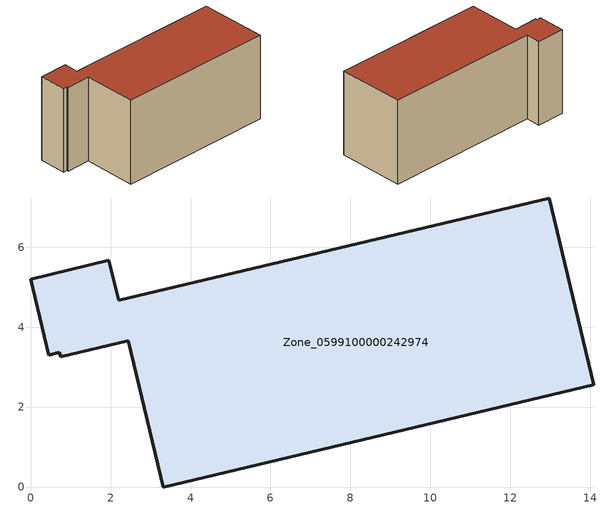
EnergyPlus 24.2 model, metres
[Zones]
Zone_0599100000242974
 floor ground (C_G): 0,5.2 1.96,5.67 2.2,4.67 12.97,7.23 14.09,2.56 3.32,0 2.44,3.66 0.76,3.26 0.72,3.38 0.45,3.3 z0
 wall outside (C_F): 1.96,5.67 0,5.2 0.45,3.3 0.72,3.38 0.76,3.26 2.44,3.66 3.32,0 14.09,2.56 12.97,7.23 2.2,4.67 1.96,5.67 z0:6.05
 roof outside (C_R): 0,5.2 0.45,3.3 0.72,3.38 0.76,3.26 2.44,3.66 3.32,0 14.09,2.56 12.97,7.23 2.2,4.67 1.96,5.67 z6.05
[BUILDING]
Pand.0599100000242974: North Axis=0; Terrain=City; Loads Convergence Tolerance Value=0.04; Temperature Convergence Tolerance Value=0.4; Solar Distribution=FullExterior; Maximum Number of Warmup Days=25; Minimum Number of Warmup Days=1
[Site:Location]
Rotterdam.The.Hague.AP_ZH_NLD Design_Conditions: Latitude=51.96; Longitude=4.45; Time Zone=1; Elevation=-4.5
[SITE:GROUNDTEMPERATURE:BUILDINGSURFACE]
18, 18, 18, 18, 18, 18, 18, 18, 18, 18, 18, 18
[MATERIAL] Thermal Absorptance=0.9; Solar Absorptance=0.7; Visible Absorptance=0.7
Name | Roughness | Thickness | Conductivity | Density | Specific Heat
G.TI.1975-1991 | MediumSmooth | 0.15 | 0.288461 | 540 | 1210
F.TI.1975-1991 | Rough | 0.3 | 0.230769 | 1920 | 840
R.TI.1975-1991 | MediumRough | 0.2 | 0.153846 | 1500 | 1000
[CONSTRUCTION]
C_G: G.TI.1975-1991
C_F: F.TI.1975-1991
C_R: R.TI.1975-1991
[ZONE]
Zone_0599100000242974: Type=1; Multiplier=1; Ceiling Height=Autocalculate; Volume=Autocalculate; Floor Area=autocalculate; Part of Total Floor Area=Yes
[ZONEINFILTRATION:DESIGNFLOWRATE]
Infil_Zone_0599100000242974: Zone or ZoneList or Space or SpaceList=Zone_0599100000242974; Schedule=AlwaysOn; Design Flow Rate Calculation Method=Flow/Area; Flow Rate per Floor Area=0.003; Constant Term Coefficient=1; Temperature Term Coefficient=0; Velocity Term Coefficient=0; Velocity Squared Term Coefficient=0
[HVACTEMPLATE:ZONE:IDEALLOADSAIRSYSTEM]
Zone_0599100000242974: Maximum Heating Supply Air Temperature=50; Minimum Cooling Supply Air Temperature=13; Maximum Heating Supply Air Humidity Ratio=0.0156; Minimum Cooling Supply Air Humidity Ratio=0.0077; Heating Limit=NoLimit; Cooling Limit=NoLimit; Dehumidification Control Type=ConstantSensibleHeatRatio; Cooling Sensible Heat Ratio=0.7; Dehumidification Setpoint=60; Humidification Control Type=None; Humidification Setpoint=30; Outdoor Air Method=None; Outdoor Air Flow Rate per Person=0.00944; Outdoor Air Flow Rate per Zone Floor Area=0; Outdoor Air Flow Rate per Zone=0; Demand Controlled Ventilation Type=None; Outdoor Air Economizer Type=NoEconomizer; Heat Recovery Type=None; Sensible Heat Recovery Effectiveness=0.7; Latent Heat Recovery Effectiveness=0.65
[ZONECONTROL:THERMOSTAT]
ThermostatControl_Zone_0599100000242974: Zone or ZoneList=Zone_0599100000242974; Control Type Schedule=DualSetpointControlType; Control 1=Thermostat_Zone_0599100000242974; Temperature Difference Between Cutout And Setpoint=0
[THERMOSTATSETPOINT:DUALSETPOINT]
Thermostat_Zone_0599100000242974: Heating Setpoint Temperature Schedule=HeatingSetpoint_Zone_0599100000242974; Cooling Setpoint Temperature Schedule=CoolingSetpoint_Zone_0599100000242974
[SCHEDULE:COMPACT]
HeatingSetpoint_Zone_0599100000242974: Through: 12/31, For: AllDays, Until: 24:00, 21
CoolingSetpoint_Zone_0599100000242974: Through: 12/31, For: AllDays, Until: 24:00, 24
DualSetpointControlType: Through: 12/31, For: AllDays, Until: 24:00, 4
AlwaysOn: Through: 12/31, For: AllDays, Until: 24:00, 1
